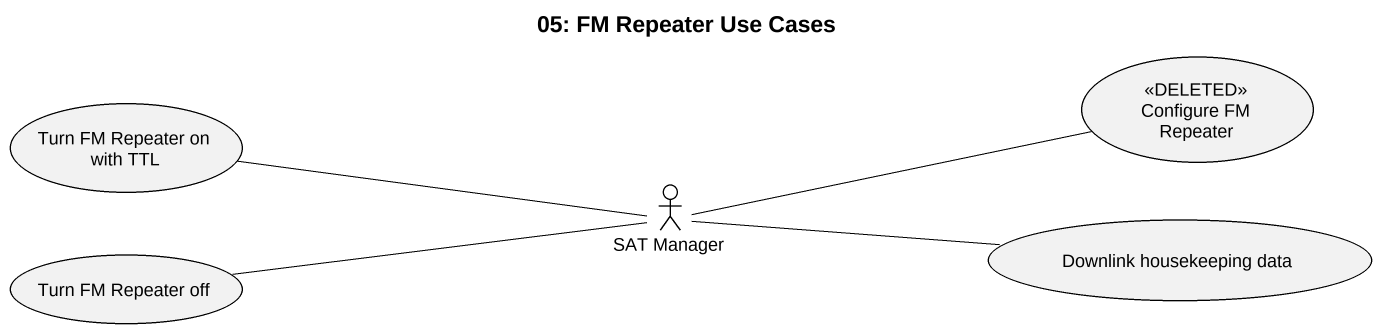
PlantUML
@startuml
title 05: FM Repeater Use Cases
usecase "Configure FM Repeater" as Configure_FM_Repeater <<DELETED>>
usecase "Turn FM Repeater on with TTL" as Turn_FM_Repeater_on_with_TTL
actor "SAT Manager" as SAT_Manager
usecase "Turn FM Repeater off" as Turn_FM_Repeater_off
usecase "Downlink housekeeping data" as Downlink_housekeeping_data
SAT_Manager -right- Configure_FM_Repeater
SAT_Manager -left- Turn_FM_Repeater_on_with_TTL
SAT_Manager -left- Turn_FM_Repeater_off
SAT_Manager -right- Downlink_housekeeping_data
@enduml
